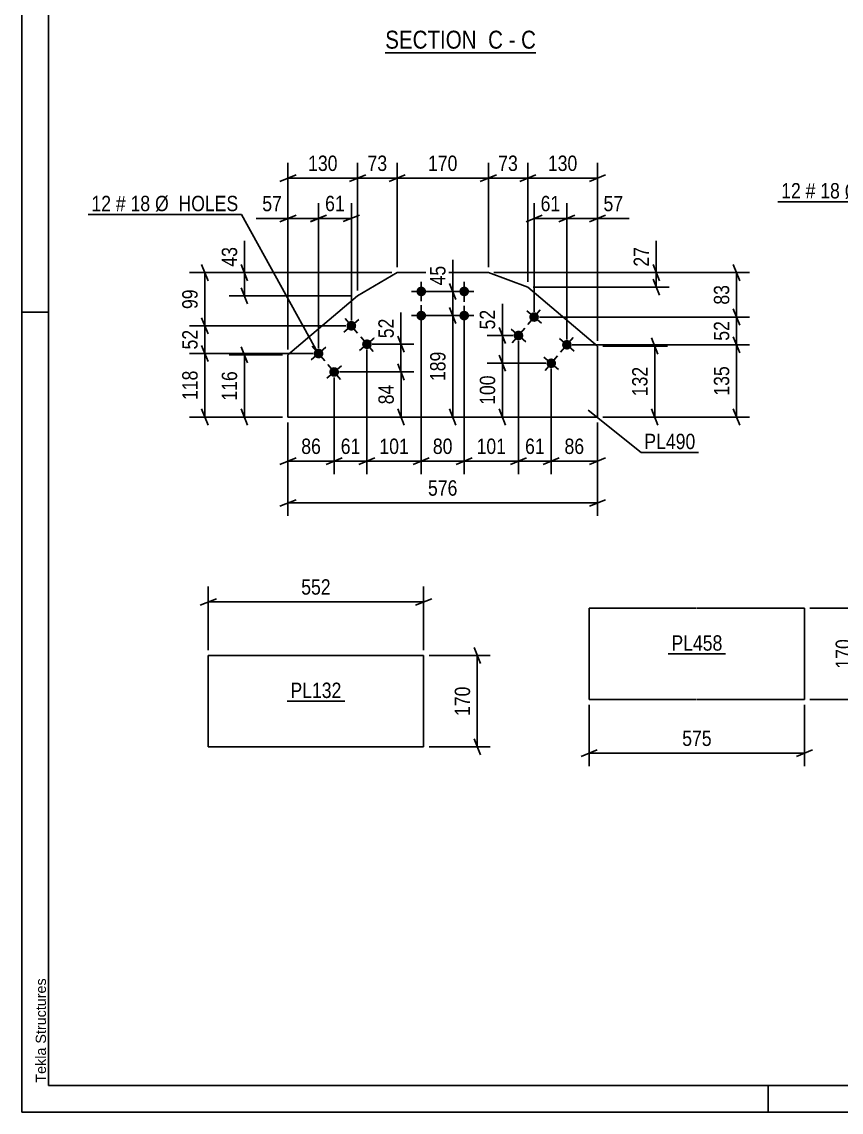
# Model space of a CAD drawing. Header units: millimetres. Extents: x 0 to 1189, y 0 to 841.
# Drawn here: x 0 to 152.6, y 0 to 203.1 of the extents above; entities that cross this region are included whole.
import ezdxf

# ---------------------------------------------------------------- set-up
doc = ezdxf.new("R2010")
doc.units = ezdxf.units.MM
doc.linetypes.add('DXK_LINE_DOT2', pattern=[3.9198, 1.9599, -1.9599])
doc.styles.add('Arial', font='ARIAL.TTF', dxfattribs={"height": 0.2})
doc.styles.add('Arial Narrow', font='ARIALN.TTF', dxfattribs={"height": 0.2})

# ---------------------------------------------------------------- blocks, each defined once
blk = doc.blocks.new('Unknown-570348649-1114 - 55360')
at = {"color": 5, "linetype": 'Continuous'}
for p, q in [((0, 841), (0, 0)), ((5, 836), (5, 5)), ((5, 149), (0, 149)), ((5, 5), (1184, 5)), ((139, 0), (139, 5)), ((0, 0), (1189, 0))]:
    blk.add_line(p, q, dxfattribs=at)
at = {"color": 174, "linetype": 'Continuous', "style": 'Arial'}
blk.add_text('Tekla Structures', height=1.9102, rotation=90, dxfattribs=at).set_placement((4.5, 5.5))
blk = doc.blocks.new('Unknown-570348649-14 - 54274')
at = {"color": 6, "linetype": 'Continuous'}
blk.add_line((67.69, 197.33), (95.76, 197.33), dxfattribs=at)
at = {"color": 0, "linetype": 'Continuous'}
for points in [[(85.8, 198.08), (85.8, 201.58), (67.69, 201.58), (67.69, 198.08)], [(89.62, 198.08), (89.62, 201.58), (86.85, 201.58), (86.85, 198.08)], [(91.94, 198.08), (91.94, 201.58), (90.67, 201.58), (90.67, 198.08)], [(95.76, 198.08), (95.76, 201.58), (92.99, 201.58), (92.99, 198.08)]]:
    blk.add_wipeout(points, dxfattribs=at)
at = {"color": 7, "linetype": 'Continuous', "style": 'Arial Narrow'}
for s, p in [('SECTION ', (67.69, 198.08)), ('C', (86.85, 198.08)), ('C', (92.99, 198.08)), ('-', (90.67, 198.08))]:
    blk.add_text(s, height=3.34, dxfattribs=at).set_placement(p)
blk = doc.blocks.new('Part-570348649-55083 - 55082')
at = {"color": 2, "linetype": 'Continuous'}
for p, q in [((105.69, 76.86), (105.69, 93.86)), ((105.69, 93.86), (125.69, 93.86)), ((125.79, 93.86), (145.79, 93.86)), ((145.79, 93.86), (145.79, 76.86)), ((125.69, 76.86), (105.69, 76.86)), ((145.79, 76.86), (125.79, 76.86))]:
    blk.add_line(p, q, dxfattribs=at)
blk = doc.blocks.new('Part-570348649-55123 - 55122')
at = {"color": 2, "linetype": 'Continuous'}
for p, q in [((34.74, 68.04), (34.74, 85.04)), ((34.74, 85.04), (54.74, 85.04)), ((54.84, 85.04), (74.84, 85.04)), ((74.84, 85.04), (74.84, 68.04)), ((54.74, 68.04), (34.74, 68.04)), ((74.84, 68.04), (54.84, 68.04))]:
    blk.add_line(p, q, dxfattribs=at)
blk = doc.blocks.new('Part-570348649-55393 - 55392')
at = {"color": 2, "linetype": 'Continuous'}
for p, q in [((69.89, 156.36), (62.55, 152.04)), ((86.89, 156.36), (69.89, 156.36)), ((94.23, 153.67), (86.89, 156.36)), ((107.21, 142.69), (94.23, 153.67)), ((62.55, 152.04), (49.57, 141.06)), ((107.21, 129.47), (107.21, 142.69)), ((49.57, 141.06), (49.57, 129.47)), ((107.21, 129.47), (49.57, 129.47))]:
    blk.add_line(p, q, dxfattribs=at)
blk = doc.blocks.new('Bolt-570348649-55394 - 55392')
at = {"linetype": 'Continuous'}
for points in [[(96.1, 147.51, -1), (94.72, 148.67, -1)], [(93.19, 144.07, -1), (91.81, 145.24, -1)], [(102.2, 142.34, -1), (100.83, 143.5, -1)], [(99.3, 138.91, -1), (97.92, 140.07, -1)]]:
    blk.add_hatch(color=1, dxfattribs=at).paths.add_polyline_path(points)
at = {"color": 1, "linetype": 'Continuous'}
for p, q in [((94.03, 149.25), (96.78, 146.93)), ((96.57, 149.46), (94.25, 146.72)), ((91.13, 145.82), (93.88, 143.49)), ((93.66, 146.03), (91.34, 143.28)), ((102.68, 144.3), (100.35, 141.55)), ((100.14, 144.09), (102.89, 141.76)), ((97.24, 140.65), (99.98, 138.32)), ((99.77, 140.86), (97.45, 138.11))]:
    blk.add_line(p, q, dxfattribs=at)
blk = doc.blocks.new('Bolt-570348649-55395 - 55392')
at = {"linetype": 'Continuous'}
for points in [[(60.79, 147.15), (60.95, 147.26), (61.12, 147.33), (61.31, 147.36), (61.5, 147.35), (61.68, 147.31), (61.85, 147.23), (62, 147.11), (62.12, 146.97), (62.21, 146.8), (62.26, 146.62), (62.28, 146.43), (62.25, 146.25), (62.19, 146.07), (62.09, 145.91), (61.96, 145.78), (61.8, 145.67), (61.63, 145.6), (61.44, 145.56), (61.25, 145.57), (61.07, 145.62), (60.9, 145.7), (60.75, 145.81), (60.63, 145.96), (60.54, 146.12), (60.49, 146.3), (60.48, 146.49), (60.5, 146.68), (60.57, 146.85), (60.66, 147.01)], [(54.69, 141.98), (54.84, 142.09), (55.02, 142.16), (55.2, 142.19), (55.39, 142.19), (55.57, 142.14), (55.74, 142.06), (55.89, 141.94), (56.01, 141.8), (56.1, 141.64), (56.15, 141.45), (56.17, 141.27), (56.14, 141.08), (56.08, 140.9), (55.98, 140.74), (55.85, 140.61), (55.69, 140.5), (55.52, 140.43), (55.34, 140.4), (55.15, 140.4), (54.96, 140.45), (54.79, 140.53), (54.65, 140.64), (54.52, 140.79), (54.44, 140.95), (54.38, 141.13), (54.37, 141.32), (54.39, 141.51), (54.46, 141.69), (54.56, 141.85)], [(63.7, 143.71), (63.86, 143.82), (64.03, 143.89), (64.22, 143.92), (64.4, 143.92), (64.59, 143.87), (64.76, 143.79), (64.91, 143.68), (65.03, 143.53), (65.12, 143.37), (65.17, 143.19), (65.18, 143), (65.16, 142.81), (65.09, 142.64), (64.99, 142.48), (64.86, 142.34), (64.71, 142.23), (64.53, 142.16), (64.35, 142.13), (64.16, 142.14), (63.98, 142.18), (63.81, 142.26), (63.66, 142.38), (63.54, 142.52), (63.45, 142.69), (63.4, 142.87), (63.38, 143.05), (63.41, 143.24), (63.47, 143.42), (63.57, 143.58)], [(57.59, 138.55), (57.75, 138.65), (57.92, 138.72), (58.11, 138.76), (58.3, 138.75), (58.48, 138.71), (58.65, 138.62), (58.8, 138.51), (58.92, 138.37), (59.01, 138.2), (59.06, 138.02), (59.07, 137.83), (59.05, 137.65), (58.99, 137.47), (58.89, 137.31), (58.76, 137.17), (58.6, 137.07), (58.43, 137), (58.24, 136.96), (58.05, 136.97), (57.87, 137.01), (57.7, 137.09), (57.55, 137.21), (57.43, 137.35), (57.34, 137.52), (57.29, 137.7), (57.28, 137.89), (57.3, 138.07), (57.36, 138.25), (57.46, 138.41)]]:
    blk.add_hatch(color=1, dxfattribs=at).paths.add_polyline_path(points)
at = {"color": 1, "linetype": 'Continuous'}
for p, q in [((60, 145.3), (62.75, 147.62)), ((60.21, 147.84), (62.54, 145.09)), ((62.91, 141.86), (65.66, 144.19)), ((63.12, 144.4), (65.45, 141.65)), ((53.89, 140.13), (56.64, 142.46)), ((54.11, 142.67), (56.43, 139.92)), ((56.8, 136.7), (59.55, 139.02)), ((57.01, 139.23), (59.34, 136.49))]:
    blk.add_line(p, q, dxfattribs=at)
blk = doc.blocks.new('Bolt-570348649-55396 - 55392')
at = {"linetype": 'Continuous'}
for points in [[(74.39, 153.76), (74.58, 153.74), (74.76, 153.68), (74.92, 153.59), (75.06, 153.46), (75.17, 153.31), (75.25, 153.14), (75.29, 152.95), (75.29, 152.76), (75.25, 152.58), (75.17, 152.41), (75.06, 152.26), (74.92, 152.13), (74.76, 152.04), (74.58, 151.98), (74.39, 151.96), (74.21, 151.98), (74.03, 152.04), (73.86, 152.13), (73.72, 152.26), (73.61, 152.41), (73.54, 152.58), (73.5, 152.76), (73.5, 152.95), (73.54, 153.14), (73.61, 153.31), (73.72, 153.46), (73.86, 153.59), (74.03, 153.68), (74.21, 153.74)], [(82.39, 153.76), (82.58, 153.74), (82.76, 153.68), (82.92, 153.59), (83.06, 153.46), (83.17, 153.31), (83.25, 153.14), (83.29, 152.95), (83.29, 152.76), (83.25, 152.58), (83.17, 152.41), (83.06, 152.26), (82.92, 152.13), (82.76, 152.04), (82.58, 151.98), (82.39, 151.96), (82.21, 151.98), (82.03, 152.04), (81.86, 152.13), (81.72, 152.26), (81.61, 152.41), (81.54, 152.58), (81.5, 152.76), (81.5, 152.95), (81.54, 153.14), (81.61, 153.31), (81.72, 153.46), (81.86, 153.59), (82.03, 153.68), (82.21, 153.74)], [(74.39, 149.26), (74.58, 149.24), (74.76, 149.18), (74.92, 149.09), (75.06, 148.96), (75.17, 148.81), (75.25, 148.64), (75.29, 148.45), (75.29, 148.26), (75.25, 148.08), (75.17, 147.91), (75.06, 147.76), (74.92, 147.63), (74.76, 147.54), (74.58, 147.48), (74.39, 147.46), (74.21, 147.48), (74.03, 147.54), (73.86, 147.63), (73.72, 147.76), (73.61, 147.91), (73.54, 148.08), (73.5, 148.26), (73.5, 148.45), (73.54, 148.64), (73.61, 148.81), (73.72, 148.96), (73.86, 149.09), (74.03, 149.18), (74.21, 149.24)], [(82.39, 149.26), (82.58, 149.24), (82.76, 149.18), (82.92, 149.09), (83.06, 148.96), (83.17, 148.81), (83.25, 148.64), (83.29, 148.45), (83.29, 148.26), (83.25, 148.08), (83.17, 147.91), (83.06, 147.76), (82.92, 147.63), (82.76, 147.54), (82.58, 147.48), (82.39, 147.46), (82.21, 147.48), (82.03, 147.54), (81.86, 147.63), (81.72, 147.76), (81.61, 147.91), (81.54, 148.08), (81.5, 148.26), (81.5, 148.45), (81.54, 148.64), (81.61, 148.81), (81.72, 148.96), (81.86, 149.09), (82.03, 149.18), (82.21, 149.24)]]:
    blk.add_hatch(color=1, dxfattribs=at).paths.add_polyline_path(points)
at = {"color": 1, "linetype": 'Continuous'}
for p, q in [((74.39, 154.66), (74.39, 151.06)), ((82.39, 154.66), (82.39, 151.06)), ((72.59, 152.86), (76.19, 152.86)), ((80.59, 152.86), (84.19, 152.86)), ((72.59, 148.36), (76.19, 148.36)), ((74.39, 150.16), (74.39, 146.56)), ((80.59, 148.36), (84.19, 148.36)), ((82.39, 150.16), (82.39, 146.56))]:
    blk.add_line(p, q, dxfattribs=at)
blk = doc.blocks.new('Rectangle-570348649-59077 - 55392')
at = {"color": 1, "linetype": 'DXK_LINE_DOT2'}
blk.add_lwpolyline([(74.39, 152.86), (82.39, 152.86), (82.39, 148.36), (74.39, 148.36), (74.39, 152.86)], close=True, dxfattribs=at)
blk = doc.blocks.new('StraightDimension-570348649-55600 - 55082')
at = {"color": 7, "linetype": 'Continuous'}
for p, q in [((105.69, 75.86), (105.69, 64.46)), ((145.79, 75.86), (145.79, 64.46)), ((107.19, 67.46), (104.19, 66.26)), ((144.29, 66.26), (147.29, 67.46)), ((105.69, 66.86), (145.79, 66.86))]:
    blk.add_line(p, q, dxfattribs=at)
at = {"color": 0}
blk.add_wipeout([(129.08, 67.61), (129.08, 71.81), (122.4, 71.81), (122.4, 67.61)], dxfattribs=at)
at = {"color": 3, "style": 'Arial Narrow'}
blk.add_text('575', height=2.863, dxfattribs=at).set_placement((123, 68.21))
blk = doc.blocks.new('StraightDimension-570348649-55596 - 55082')
at = {"color": 7, "linetype": 'Continuous'}
for p, q in [((146.79, 93.86), (158.19, 93.86)), ((156.39, 92.36), (155.19, 95.36)), ((155.79, 76.86), (155.79, 93.86)), ((155.19, 78.36), (156.39, 75.36)), ((146.79, 76.86), (158.19, 76.86))]:
    blk.add_line(p, q, dxfattribs=at)
at = {"color": 0}
blk.add_wipeout([(155.04, 88.71), (150.84, 88.71), (150.84, 82.02), (155.04, 82.02)], dxfattribs=at)
at = {"color": 3, "style": 'Arial Narrow'}
blk.add_text('170', height=2.863, rotation=90.0002, dxfattribs=at).set_placement((154.44, 82.62))
blk = doc.blocks.new('StraightDimension-570348649-55612 - 55122')
at = {"color": 7, "linetype": 'Continuous'}
for p, q in [((85.44, 83.54), (84.24, 86.54)), ((75.84, 85.04), (87.24, 85.04)), ((84.84, 68.04), (84.84, 85.04)), ((84.24, 69.54), (85.44, 66.54)), ((75.84, 68.04), (87.24, 68.04))]:
    blk.add_line(p, q, dxfattribs=at)
at = {"color": 0}
blk.add_wipeout([(84.09, 79.88), (79.89, 79.88), (79.89, 73.19), (84.09, 73.19)], dxfattribs=at)
at = {"color": 3, "style": 'Arial Narrow'}
blk.add_text('170', height=2.863, rotation=90.0002, dxfattribs=at).set_placement((83.49, 73.79))
blk = doc.blocks.new('StraightDimension-570348649-55616 - 55122')
at = {"color": 7, "linetype": 'Continuous'}
for p, q in [((34.74, 86.04), (34.74, 97.89)), ((74.84, 86.04), (74.84, 97.89)), ((36.24, 95.64), (33.24, 94.44)), ((73.34, 94.44), (76.34, 95.64)), ((34.74, 95.04), (74.84, 95.04))]:
    blk.add_line(p, q, dxfattribs=at)
at = {"color": 0}
blk.add_wipeout([(58.13, 95.79), (58.13, 99.99), (51.44, 99.99), (51.44, 95.79)], dxfattribs=at)
at = {"color": 3, "style": 'Arial Narrow'}
blk.add_text('552', height=2.863, dxfattribs=at).set_placement((52.04, 96.39))
blk = doc.blocks.new('StraightDimension-570348649-58861 - 55392')
at = {"color": 7, "linetype": 'Continuous'}
for p, q in [((95.41, 149.09), (95.41, 169.3)), ((101.52, 143.92), (101.52, 169.3)), ((93.91, 165.85), (96.91, 167.05)), ((103.02, 167.05), (100.02, 165.85)), ((95.41, 166.45), (101.52, 166.45))]:
    blk.add_line(p, q, dxfattribs=at)
at = {"color": 0}
blk.add_wipeout([(100.89, 167.2), (100.89, 171.4), (96.03, 171.4), (96.03, 167.2)], dxfattribs=at)
at = {"color": 3, "style": 'Arial Narrow'}
blk.add_text('61', height=2.863, dxfattribs=at).set_placement((96.63, 167.8))
blk = doc.blocks.new('StraightDimension-570348649-58768 - 55392')
at = {"color": 7, "linetype": 'Continuous'}
for p, q in [((49.57, 142.06), (49.57, 176.8)), ((62.55, 153.04), (62.55, 176.8)), ((51.07, 174.55), (48.07, 173.35)), ((49.57, 173.95), (62.55, 173.95)), ((61.05, 173.35), (64.05, 174.55))]:
    blk.add_line(p, q, dxfattribs=at)
at = {"color": 0}
blk.add_wipeout([(59.4, 174.7), (59.4, 178.9), (52.72, 178.9), (52.72, 174.7)], dxfattribs=at)
at = {"color": 3, "style": 'Arial Narrow'}
blk.add_text('130', height=2.863, dxfattribs=at).set_placement((53.32, 175.3))
blk = doc.blocks.new('StraightDimension-570348649-58764 - 55392')
at = {"color": 7, "linetype": 'Continuous'}
for p, q in [((94.23, 154.67), (94.23, 176.8)), ((107.21, 143.69), (107.21, 176.8)), ((95.73, 174.55), (92.73, 173.35)), ((94.23, 173.95), (107.21, 173.95)), ((105.71, 173.35), (108.71, 174.55))]:
    blk.add_line(p, q, dxfattribs=at)
at = {"color": 0}
blk.add_wipeout([(104.07, 174.7), (104.07, 178.9), (97.38, 178.9), (97.38, 174.7)], dxfattribs=at)
at = {"color": 3, "style": 'Arial Narrow'}
blk.add_text('130', height=2.863, dxfattribs=at).set_placement((97.98, 175.3))
blk = doc.blocks.new('StraightDimension-570348649-59068 - 55392')
at = {"color": 7, "linetype": 'Continuous'}
for p, q in [((49.57, 128.47), (49.57, 111.07)), ((107.21, 128.47), (107.21, 111.07)), ((51.07, 114.07), (48.07, 112.87)), ((105.71, 112.87), (108.71, 114.07)), ((49.57, 113.47), (107.21, 113.47))]:
    blk.add_line(p, q, dxfattribs=at)
at = {"color": 0}
blk.add_wipeout([(81.73, 114.22), (81.73, 118.42), (75.05, 118.42), (75.05, 114.22)], dxfattribs=at)
at = {"color": 3, "style": 'Arial Narrow'}
blk.add_text('576', height=2.863, dxfattribs=at).set_placement((75.65, 114.82))
blk = doc.blocks.new('StraightDimension-570348649-58765 - 55392')
at = {"color": 7, "linetype": 'Continuous'}
for p, q in [((86.89, 157.36), (86.89, 176.8)), ((94.23, 154.67), (94.23, 176.8)), ((85.39, 173.35), (88.39, 174.55)), ((86.89, 173.95), (94.23, 173.95)), ((95.73, 174.55), (92.73, 173.35))]:
    blk.add_line(p, q, dxfattribs=at)
at = {"color": 0}
blk.add_wipeout([(92.99, 174.7), (92.99, 178.9), (88.13, 178.9), (88.13, 174.7)], dxfattribs=at)
at = {"color": 3, "style": 'Arial Narrow'}
blk.add_text('73', height=2.863, dxfattribs=at).set_placement((88.73, 175.3))
blk = doc.blocks.new('StraightDimension-570348649-58766 - 55392')
at = {"color": 7, "linetype": 'Continuous'}
for p, q in [((69.89, 157.36), (69.89, 176.8)), ((86.89, 157.36), (86.89, 176.8)), ((71.39, 174.55), (68.39, 173.35)), ((69.89, 173.95), (86.89, 173.95)), ((85.39, 173.35), (88.39, 174.55))]:
    blk.add_line(p, q, dxfattribs=at)
at = {"color": 0}
blk.add_wipeout([(81.73, 174.7), (81.73, 178.9), (75.05, 178.9), (75.05, 174.7)], dxfattribs=at)
at = {"color": 3, "style": 'Arial Narrow'}
blk.add_text('170', height=2.863, dxfattribs=at).set_placement((75.65, 175.3))
blk = doc.blocks.new('StraightDimension-570348649-59018 - 55392')
at = {"color": 7, "linetype": 'Continuous'}
for p, q in [((74.39, 147.36), (74.39, 118.84)), ((82.39, 147.36), (82.39, 118.84)), ((72.89, 120.64), (75.89, 121.84)), ((74.39, 121.24), (82.39, 121.24)), ((83.89, 121.84), (80.89, 120.64))]:
    blk.add_line(p, q, dxfattribs=at)
at = {"color": 0}
blk.add_wipeout([(80.82, 121.99), (80.82, 126.19), (75.96, 126.19), (75.96, 121.99)], dxfattribs=at)
at = {"color": 3, "style": 'Arial Narrow'}
blk.add_text('80', height=2.863, dxfattribs=at).set_placement((76.56, 122.59))
blk = doc.blocks.new('StraightDimension-570348649-58767 - 55392')
at = {"color": 7, "linetype": 'Continuous'}
for p, q in [((62.55, 153.04), (62.55, 176.8)), ((69.89, 157.36), (69.89, 176.8)), ((61.05, 173.35), (64.05, 174.55)), ((62.55, 173.95), (69.89, 173.95)), ((71.39, 174.55), (68.39, 173.35))]:
    blk.add_line(p, q, dxfattribs=at)
at = {"color": 0}
blk.add_wipeout([(68.65, 174.7), (68.65, 178.9), (63.79, 178.9), (63.79, 174.7)], dxfattribs=at)
at = {"color": 3, "style": 'Arial Narrow'}
blk.add_text('73', height=2.863, dxfattribs=at).set_placement((64.39, 175.3))
blk = doc.blocks.new('StraightDimension-570348649-58860 - 55392')
at = {"color": 7, "linetype": 'Continuous'}
for p, q in [((101.52, 143.92), (101.52, 169.3)), ((107.21, 143.69), (107.21, 169.3)), ((100.02, 165.85), (103.02, 167.05)), ((108.71, 167.05), (105.71, 165.85)), ((101.52, 166.45), (107.21, 166.45))]:
    blk.add_line(p, q, dxfattribs=at)
at = {"color": 0}
blk.add_wipeout([(112.59, 167.2), (112.59, 171.4), (107.74, 171.4), (107.74, 167.2)], dxfattribs=at)
at = {"color": 7, "linetype": 'Continuous'}
blk.add_line((107.21, 166.45), (113.12, 166.45), dxfattribs=at)
blk.add_line((107.21, 166.45), (113.12, 166.45), dxfattribs=at)
at = {"color": 3, "style": 'Arial Narrow'}
blk.add_text('57', height=2.863, dxfattribs=at).set_placement((108.34, 167.8))
blk = doc.blocks.new('StraightDimension-570348649-58863 - 55392')
at = {"color": 7, "linetype": 'Continuous'}
for p, q in [((55.27, 142.29), (55.27, 169.31)), ((61.38, 147.46), (61.38, 169.31)), ((53.77, 165.86), (56.77, 167.06)), ((62.88, 167.06), (59.88, 165.86)), ((55.27, 166.46), (61.38, 166.46))]:
    blk.add_line(p, q, dxfattribs=at)
at = {"color": 0}
blk.add_wipeout([(60.75, 167.21), (60.75, 171.41), (55.89, 171.41), (55.89, 167.21)], dxfattribs=at)
at = {"color": 3, "style": 'Arial Narrow'}
blk.add_text('61', height=2.863, dxfattribs=at).set_placement((56.49, 167.81))
blk = doc.blocks.new('StraightDimension-570348649-58864 - 55392')
at = {"color": 7, "linetype": 'Continuous'}
for p, q in [((49.57, 142.06), (49.57, 169.3)), ((55.27, 142.29), (55.27, 169.3)), ((48.07, 165.85), (51.07, 167.05)), ((56.77, 167.05), (53.77, 165.85)), ((49.57, 166.45), (55.27, 166.45))]:
    blk.add_line(p, q, dxfattribs=at)
at = {"color": 0}
blk.add_wipeout([(49.05, 167.2), (49.05, 171.4), (44.19, 171.4), (44.19, 167.2)], dxfattribs=at)
at = {"color": 7, "linetype": 'Continuous'}
blk.add_line((49.57, 166.45), (43.67, 166.45), dxfattribs=at)
blk.add_line((49.57, 166.45), (43.67, 166.45), dxfattribs=at)
at = {"color": 3, "style": 'Arial Narrow'}
blk.add_text('57', height=2.863, dxfattribs=at).set_placement((44.79, 167.8))
blk = doc.blocks.new('StraightDimension-570348649-58994 - 55392')
at = {"color": 7, "linetype": 'Continuous'}
for p, q in [((133.71, 141.42), (132.51, 144.42)), ((102.52, 142.92), (135.51, 142.92)), ((133.11, 129.47), (133.11, 142.92)), ((132.51, 130.97), (133.71, 127.97)), ((108.21, 129.47), (135.51, 129.47))]:
    blk.add_line(p, q, dxfattribs=at)
at = {"color": 0}
blk.add_wipeout([(132.36, 139.54), (128.16, 139.54), (128.16, 132.85), (132.36, 132.85)], dxfattribs=at)
at = {"color": 3, "style": 'Arial Narrow'}
blk.add_text('135', height=2.863, rotation=90.0002, dxfattribs=at).set_placement((131.76, 133.45))
blk = doc.blocks.new('StraightDimension-570348649-58930 - 55392')
at = {"color": 7, "linetype": 'Continuous'}
for p, q in [((33.49, 157.86), (34.69, 154.86)), ((68.89, 156.36), (31.24, 156.36)), ((34.09, 146.46), (34.09, 156.36)), ((60.38, 146.46), (31.24, 146.46)), ((34.69, 144.96), (33.49, 147.96))]:
    blk.add_line(p, q, dxfattribs=at)
at = {"color": 0}
blk.add_wipeout([(33.34, 153.84), (29.14, 153.84), (29.14, 148.98), (33.34, 148.98)], dxfattribs=at)
at = {"color": 3, "style": 'Arial Narrow'}
blk.add_text('99', height=2.863, rotation=90.0002, dxfattribs=at).set_placement((32.74, 149.58))
blk = doc.blocks.new('StraightDimension-570348649-58931 - 55392')
at = {"color": 7, "linetype": 'Continuous'}
for p, q in [((60.38, 146.46), (31.24, 146.46)), ((33.49, 147.96), (34.69, 144.96)), ((34.09, 141.29), (34.09, 146.46)), ((34.69, 139.79), (33.49, 142.79)), ((54.27, 141.29), (31.24, 141.29))]:
    blk.add_line(p, q, dxfattribs=at)
at = {"color": 0}
blk.add_wipeout([(33.34, 146.31), (29.14, 146.31), (29.14, 141.45), (33.34, 141.45)], dxfattribs=at)
at = {"color": 3, "style": 'Arial Narrow'}
blk.add_text('52', height=2.863, rotation=90.0002, dxfattribs=at).set_placement((32.74, 142.05))
blk = doc.blocks.new('StraightDimension-570348649-58932 - 55392')
at = {"color": 7, "linetype": 'Continuous'}
for p, q in [((33.49, 142.79), (34.69, 139.79)), ((54.27, 141.29), (31.24, 141.29)), ((34.09, 129.47), (34.09, 141.29)), ((34.69, 127.97), (33.49, 130.97)), ((48.57, 129.47), (31.24, 129.47))]:
    blk.add_line(p, q, dxfattribs=at)
at = {"color": 0}
blk.add_wipeout([(33.34, 138.73), (29.14, 138.73), (29.14, 132.04), (33.34, 132.04)], dxfattribs=at)
at = {"color": 3, "style": 'Arial Narrow'}
blk.add_text('118', height=2.863, rotation=90.0002, dxfattribs=at).set_placement((32.74, 132.64))
blk = doc.blocks.new('StraightDimension-570348649-59017 - 55392')
at = {"color": 7, "linetype": 'Continuous'}
for p, q in [((82.39, 147.36), (82.39, 118.84)), ((92.5, 143.65), (92.5, 118.84)), ((80.89, 120.64), (83.89, 121.84)), ((82.39, 121.24), (92.5, 121.24)), ((94, 121.84), (91, 120.64))]:
    blk.add_line(p, q, dxfattribs=at)
at = {"color": 0}
blk.add_wipeout([(90.79, 121.99), (90.79, 126.19), (84.1, 126.19), (84.1, 121.99)], dxfattribs=at)
at = {"color": 3, "style": 'Arial Narrow'}
blk.add_text('101', height=2.863, dxfattribs=at).set_placement((84.7, 122.59))
blk = doc.blocks.new('StraightDimension-570348649-58953 - 55392')
at = {"color": 7, "linetype": 'Continuous'}
for p, q in [((40.85, 157.86), (42.05, 154.86)), ((68.89, 156.36), (38.6, 156.36)), ((41.45, 152.04), (41.45, 156.36)), ((42.05, 150.54), (40.85, 153.54)), ((61.55, 152.04), (38.6, 152.04))]:
    blk.add_line(p, q, dxfattribs=at)
at = {"color": 0}
blk.add_wipeout([(40.7, 161.74), (36.5, 161.74), (36.5, 156.88), (40.7, 156.88)], dxfattribs=at)
at = {"color": 7, "linetype": 'Continuous'}
blk.add_line((41.45, 156.36), (41.45, 162.26), dxfattribs=at)
blk.add_line((41.45, 156.36), (41.45, 162.26), dxfattribs=at)
at = {"color": 3, "style": 'Arial Narrow'}
blk.add_text('43', height=2.863, rotation=90.0002, dxfattribs=at).set_placement((40.1, 157.48))
blk = doc.blocks.new('StraightDimension-570348649-58964 - 55392')
at = {"color": 7, "linetype": 'Continuous'}
for p, q in [((40.85, 142.56), (42.05, 139.56)), ((48.57, 141.06), (38.6, 141.06)), ((41.45, 129.47), (41.45, 141.06)), ((42.05, 127.97), (40.85, 130.97)), ((48.57, 129.47), (38.6, 129.47))]:
    blk.add_line(p, q, dxfattribs=at)
at = {"color": 0}
blk.add_wipeout([(40.7, 138.61), (36.5, 138.61), (36.5, 131.92), (40.7, 131.92)], dxfattribs=at)
at = {"color": 3, "style": 'Arial Narrow'}
blk.add_text('116', height=2.863, rotation=90.0002, dxfattribs=at).set_placement((40.1, 132.52))
blk = doc.blocks.new('StraightDimension-570348649-58971 - 55392')
at = {"color": 7, "linetype": 'Continuous'}
for p, q in [((118.49, 141.19), (117.29, 144.19)), ((108.21, 142.69), (120.29, 142.69)), ((117.89, 129.47), (117.89, 142.69)), ((117.29, 130.97), (118.49, 127.97)), ((108.21, 129.47), (120.29, 129.47))]:
    blk.add_line(p, q, dxfattribs=at)
at = {"color": 0}
blk.add_wipeout([(117.14, 139.42), (112.94, 139.42), (112.94, 132.74), (117.14, 132.74)], dxfattribs=at)
at = {"color": 3, "style": 'Arial Narrow'}
blk.add_text('132', height=2.863, rotation=90.0002, dxfattribs=at).set_placement((116.54, 133.34))
blk = doc.blocks.new('StraightDimension-570348649-58978 - 55392')
at = {"color": 7, "linetype": 'Continuous'}
for p, q in [((117.57, 157.86), (118.77, 154.86)), ((87.89, 156.36), (120.57, 156.36)), ((118.77, 152.17), (117.57, 155.17)), ((118.17, 153.67), (118.17, 156.36)), ((95.23, 153.67), (120.57, 153.67))]:
    blk.add_line(p, q, dxfattribs=at)
at = {"color": 0}
blk.add_wipeout([(117.42, 161.74), (113.22, 161.74), (113.22, 156.88), (117.42, 156.88)], dxfattribs=at)
at = {"color": 7, "linetype": 'Continuous'}
blk.add_line((118.17, 156.36), (118.17, 162.26), dxfattribs=at)
blk.add_line((118.17, 156.36), (118.17, 162.26), dxfattribs=at)
at = {"color": 3, "style": 'Arial Narrow'}
blk.add_text('27', height=2.863, rotation=90.0002, dxfattribs=at).set_placement((116.82, 157.48))
blk = doc.blocks.new('StraightDimension-570348649-58992 - 55392')
at = {"color": 7, "linetype": 'Continuous'}
for p, q in [((132.51, 157.86), (133.71, 154.86)), ((87.89, 156.36), (135.51, 156.36)), ((133.11, 148.09), (133.11, 156.36)), ((133.71, 146.59), (132.51, 149.59)), ((96.41, 148.09), (135.51, 148.09))]:
    blk.add_line(p, q, dxfattribs=at)
at = {"color": 0}
blk.add_wipeout([(132.36, 154.65), (128.16, 154.65), (128.16, 149.8), (132.36, 149.8)], dxfattribs=at)
at = {"color": 3, "style": 'Arial Narrow'}
blk.add_text('83', height=2.863, rotation=90.0002, dxfattribs=at).set_placement((131.76, 150.4))
blk = doc.blocks.new('StraightDimension-570348649-58993 - 55392')
at = {"color": 7, "linetype": 'Continuous'}
for p, q in [((132.51, 149.59), (133.71, 146.59)), ((96.41, 148.09), (135.51, 148.09)), ((133.11, 142.92), (133.11, 148.09)), ((133.71, 141.42), (132.51, 144.42)), ((102.52, 142.92), (135.51, 142.92))]:
    blk.add_line(p, q, dxfattribs=at)
at = {"color": 0}
blk.add_wipeout([(132.36, 147.93), (128.16, 147.93), (128.16, 143.08), (132.36, 143.08)], dxfattribs=at)
at = {"color": 3, "style": 'Arial Narrow'}
blk.add_text('52', height=2.863, rotation=90.0002, dxfattribs=at).set_placement((131.76, 143.68))
blk = doc.blocks.new('StraightDimension-570348649-59015 - 55392')
at = {"color": 7, "linetype": 'Continuous'}
for p, q in [((98.61, 138.49), (98.61, 118.84)), ((107.21, 128.47), (107.21, 118.84)), ((97.11, 120.64), (100.11, 121.84)), ((98.61, 121.24), (107.21, 121.24)), ((108.71, 121.84), (105.71, 120.64))]:
    blk.add_line(p, q, dxfattribs=at)
at = {"color": 0}
blk.add_wipeout([(105.34, 121.99), (105.34, 126.19), (100.48, 126.19), (100.48, 121.99)], dxfattribs=at)
at = {"color": 3, "style": 'Arial Narrow'}
blk.add_text('86', height=2.863, dxfattribs=at).set_placement((101.08, 122.59))
blk = doc.blocks.new('StraightDimension-570348649-59016 - 55392')
at = {"color": 7, "linetype": 'Continuous'}
for p, q in [((92.5, 143.65), (92.5, 118.84)), ((98.61, 138.49), (98.61, 118.84)), ((91, 120.64), (94, 121.84)), ((92.5, 121.24), (98.61, 121.24)), ((100.11, 121.84), (97.11, 120.64))]:
    blk.add_line(p, q, dxfattribs=at)
at = {"color": 0}
blk.add_wipeout([(97.98, 121.99), (97.98, 126.19), (93.13, 126.19), (93.13, 121.99)], dxfattribs=at)
at = {"color": 3, "style": 'Arial Narrow'}
blk.add_text('61', height=2.863, dxfattribs=at).set_placement((93.73, 122.59))
blk = doc.blocks.new('StraightDimension-570348649-59019 - 55392')
at = {"color": 7, "linetype": 'Continuous'}
for p, q in [((74.39, 147.36), (74.39, 118.84)), ((64.28, 142.03), (64.28, 118.84)), ((62.78, 120.64), (65.78, 121.84)), ((64.28, 121.24), (74.39, 121.24)), ((75.89, 121.84), (72.89, 120.64))]:
    blk.add_line(p, q, dxfattribs=at)
at = {"color": 0}
blk.add_wipeout([(72.68, 121.99), (72.68, 126.19), (66, 126.19), (66, 121.99)], dxfattribs=at)
at = {"color": 3, "style": 'Arial Narrow'}
blk.add_text('101', height=2.863, dxfattribs=at).set_placement((66.6, 122.59))
blk = doc.blocks.new('StraightDimension-570348649-59020 - 55392')
at = {"color": 7, "linetype": 'Continuous'}
for p, q in [((64.28, 142.03), (64.28, 118.84)), ((58.18, 136.86), (58.18, 118.84)), ((56.68, 120.64), (59.68, 121.84)), ((58.18, 121.24), (64.28, 121.24)), ((65.78, 121.84), (62.78, 120.64))]:
    blk.add_line(p, q, dxfattribs=at)
at = {"color": 0}
blk.add_wipeout([(63.66, 121.99), (63.66, 126.19), (58.8, 126.19), (58.8, 121.99)], dxfattribs=at)
at = {"color": 3, "style": 'Arial Narrow'}
blk.add_text('61', height=2.863, dxfattribs=at).set_placement((59.4, 122.59))
blk = doc.blocks.new('StraightDimension-570348649-59021 - 55392')
at = {"color": 7, "linetype": 'Continuous'}
for p, q in [((58.18, 136.86), (58.18, 118.84)), ((49.57, 128.47), (49.57, 118.84)), ((48.07, 120.64), (51.07, 121.84)), ((49.57, 121.24), (58.18, 121.24)), ((59.68, 121.84), (56.68, 120.64))]:
    blk.add_line(p, q, dxfattribs=at)
at = {"color": 0}
blk.add_wipeout([(56.3, 121.99), (56.3, 126.19), (51.45, 126.19), (51.45, 121.99)], dxfattribs=at)
at = {"color": 3, "style": 'Arial Narrow'}
blk.add_text('86', height=2.863, dxfattribs=at).set_placement((52.05, 122.59))
blk = doc.blocks.new('StraightDimension-570348649-59088 - 55392')
at = {"color": 7, "linetype": 'Continuous'}
for p, q in [((70.02, 144.53), (71.22, 141.53)), ((65.28, 143.03), (73.02, 143.03)), ((70.62, 137.86), (70.62, 143.03)), ((71.22, 136.36), (70.02, 139.36)), ((59.18, 137.86), (73.02, 137.86))]:
    blk.add_line(p, q, dxfattribs=at)
at = {"color": 0}
blk.add_wipeout([(69.87, 148.41), (65.67, 148.41), (65.67, 143.55), (69.87, 143.55)], dxfattribs=at)
at = {"color": 7, "linetype": 'Continuous'}
blk.add_line((70.62, 143.03), (70.62, 148.93), dxfattribs=at)
blk.add_line((70.62, 143.03), (70.62, 148.93), dxfattribs=at)
at = {"color": 3, "style": 'Arial Narrow'}
blk.add_text('52', height=2.863, rotation=90.0002, dxfattribs=at).set_placement((69.27, 144.15))
blk = doc.blocks.new('StraightDimension-570348649-59089 - 55392')
at = {"color": 7, "linetype": 'Continuous'}
for p, q in [((70.03, 139.36), (71.23, 136.36)), ((59.18, 137.86), (73.03, 137.86)), ((70.63, 129.47), (70.63, 137.86)), ((71.23, 127.97), (70.03, 130.97)), ((65.28, 129.47), (73.03, 129.47))]:
    blk.add_line(p, q, dxfattribs=at)
at = {"color": 0}
blk.add_wipeout([(69.88, 136.09), (65.68, 136.09), (65.68, 131.24), (69.88, 131.24)], dxfattribs=at)
at = {"color": 3, "style": 'Arial Narrow'}
blk.add_text('84', height=2.863, rotation=90.0002, dxfattribs=at).set_placement((69.28, 131.84))
blk = doc.blocks.new('StraightDimension-570348649-59112 - 55392')
at = {"color": 7, "linetype": 'Continuous'}
for p, q in [((79.66, 154.36), (80.86, 151.36)), ((75.39, 152.86), (82.66, 152.86)), ((80.26, 148.36), (80.26, 152.86)), ((75.39, 148.36), (82.66, 148.36)), ((80.86, 146.86), (79.66, 149.86))]:
    blk.add_line(p, q, dxfattribs=at)
at = {"color": 0}
blk.add_wipeout([(79.51, 158.24), (75.31, 158.24), (75.31, 153.38), (79.51, 153.38)], dxfattribs=at)
at = {"color": 7, "linetype": 'Continuous'}
blk.add_line((80.26, 152.86), (80.26, 158.76), dxfattribs=at)
blk.add_line((80.26, 152.86), (80.26, 158.76), dxfattribs=at)
at = {"color": 3, "style": 'Arial Narrow'}
blk.add_text('45', height=2.863, rotation=90.0002, dxfattribs=at).set_placement((78.91, 153.98))
blk = doc.blocks.new('StraightDimension-570348649-59113 - 55392')
at = {"color": 7, "linetype": 'Continuous'}
for p, q in [((75.39, 148.36), (82.66, 148.36)), ((80.86, 146.86), (79.66, 149.86)), ((80.26, 129.47), (80.26, 148.36)), ((79.66, 130.97), (80.86, 127.97)), ((75.39, 129.47), (82.66, 129.47))]:
    blk.add_line(p, q, dxfattribs=at)
at = {"color": 0}
blk.add_wipeout([(79.51, 142.26), (75.31, 142.26), (75.31, 135.57), (79.51, 135.57)], dxfattribs=at)
at = {"color": 3, "style": 'Arial Narrow'}
blk.add_text('189', height=2.863, rotation=90.0002, dxfattribs=at).set_placement((78.91, 136.17))
blk = doc.blocks.new('StraightDimension-570348649-59136 - 55392')
at = {"color": 7, "linetype": 'Continuous'}
for p, q in [((91.5, 144.65), (86.66, 144.65)), ((88.91, 146.15), (90.11, 143.15)), ((89.51, 139.49), (89.51, 144.65)), ((90.11, 137.99), (88.91, 140.99)), ((97.61, 139.49), (86.66, 139.49))]:
    blk.add_line(p, q, dxfattribs=at)
at = {"color": 0}
blk.add_wipeout([(88.76, 150.04), (84.56, 150.04), (84.56, 145.18), (88.76, 145.18)], dxfattribs=at)
at = {"color": 7, "linetype": 'Continuous'}
blk.add_line((89.51, 144.65), (89.51, 150.56), dxfattribs=at)
blk.add_line((89.51, 144.65), (89.51, 150.56), dxfattribs=at)
at = {"color": 3, "style": 'Arial Narrow'}
blk.add_text('52', height=2.863, rotation=90.0002, dxfattribs=at).set_placement((88.16, 145.78))
blk = doc.blocks.new('StraightDimension-570348649-59137 - 55392')
at = {"color": 7, "linetype": 'Continuous'}
for p, q in [((88.91, 140.99), (90.11, 137.99)), ((97.61, 139.49), (86.66, 139.49)), ((89.51, 129.47), (89.51, 139.49)), ((90.11, 127.97), (88.91, 130.97)), ((97.71, 129.47), (86.66, 129.47))]:
    blk.add_line(p, q, dxfattribs=at)
at = {"color": 0}
blk.add_wipeout([(88.76, 137.82), (84.56, 137.82), (84.56, 131.14), (88.76, 131.14)], dxfattribs=at)
at = {"color": 3, "style": 'Arial Narrow'}
blk.add_text('100', height=2.863, rotation=90.0002, dxfattribs=at).set_placement((88.16, 131.74))
blk = doc.blocks.new('Mark-570348649-56363 - 55082')
at = {"color": 0}
blk.add_wipeout([(130.49, 85.96), (130.49, 88.96), (120.99, 88.96), (120.99, 85.96)], dxfattribs=at)
blk.add_wipeout([(130.49, 85.96), (130.49, 88.96), (120.99, 88.96), (120.99, 85.96)], dxfattribs=at)
at = {"color": 30, "linetype": 'Continuous'}
blk.add_line((120.39, 85.36), (131.09, 85.36), dxfattribs=at)
at = {"color": 3, "style": 'Arial Narrow'}
blk.add_text('PL458', height=2.863, dxfattribs=at).set_placement((120.99, 85.96))
blk = doc.blocks.new('Mark-570348649-56369 - 55122')
at = {"color": 0}
blk.add_wipeout([(59.54, 77.14), (59.54, 80.14), (50.03, 80.14), (50.03, 77.14)], dxfattribs=at)
blk.add_wipeout([(59.54, 77.14), (59.54, 80.14), (50.03, 80.14), (50.03, 77.14)], dxfattribs=at)
at = {"color": 30, "linetype": 'Continuous'}
blk.add_line((49.43, 76.54), (60.14, 76.54), dxfattribs=at)
at = {"color": 3, "style": 'Arial Narrow'}
blk.add_text('PL132', height=2.863, dxfattribs=at).set_placement((50.03, 77.14))
blk = doc.blocks.new('MarkSet-570348649-59160 - 55375')
at = {"color": 0}
blk.add_wipeout([(145.09, 170.18), (145.09, 173.18), (141.43, 173.18), (141.43, 170.18)], dxfattribs=at)
blk.add_wipeout([(145.09, 170.18), (145.09, 173.18), (141.43, 173.18), (141.43, 170.18)], dxfattribs=at)
at = {"color": 3, "style": 'Arial Narrow'}
blk.add_text('12', height=2.863, dxfattribs=at).set_placement((141.43, 170.18))
at = {"color": 0}
blk.add_wipeout([(147.81, 170.18), (147.81, 173.18), (145.99, 173.18), (145.99, 170.18)], dxfattribs=at)
blk.add_wipeout([(147.81, 170.18), (147.81, 173.18), (145.99, 173.18), (145.99, 170.18)], dxfattribs=at)
blk.add_wipeout([(152.37, 170.18), (152.37, 173.18), (148.71, 173.18), (148.71, 170.18)], dxfattribs=at)
blk.add_wipeout([(152.37, 170.18), (152.37, 173.18), (148.71, 173.18), (148.71, 170.18)], dxfattribs=at)
at = {"color": 3, "style": 'Arial Narrow'}
for s, height, p in [('#', 2.86, (145.99, 170.18)), ('18', 2.863, (148.71, 170.18))]:
    blk.add_text(s, height=height, dxfattribs=at).set_placement(p)
at = {"color": 0}
blk.add_wipeout([(168.8, 170.18), (168.8, 173.18), (153.27, 173.18), (153.27, 170.18)], dxfattribs=at)
blk.add_wipeout([(168.8, 170.18), (168.8, 173.18), (153.27, 173.18), (153.27, 170.18)], dxfattribs=at)
at = {"color": 7, "linetype": 'Continuous'}
for p in [(140.83, 169.58), (183.87, 144.88)]:
    blk.add_line(p, (169.4, 169.58), dxfattribs=at)
at = {"color": 3, "style": 'Arial Narrow'}
blk.add_text('Ø  HOLES', height=2.863, dxfattribs=at).set_placement((153.27, 170.18))
blk = doc.blocks.new('MarkSet-570348649-58711 - 55392')
at = {"color": 0}
blk.add_wipeout([(16.62, 167.81), (16.62, 170.81), (12.97, 170.81), (12.97, 167.81)], dxfattribs=at)
blk.add_wipeout([(16.62, 167.81), (16.62, 170.81), (12.97, 170.81), (12.97, 167.81)], dxfattribs=at)
at = {"color": 3, "style": 'Arial Narrow'}
blk.add_text('12', height=2.863, dxfattribs=at).set_placement((12.97, 167.81))
at = {"color": 0}
blk.add_wipeout([(19.35, 167.81), (19.35, 170.81), (17.52, 170.81), (17.52, 167.81)], dxfattribs=at)
blk.add_wipeout([(19.35, 167.81), (19.35, 170.81), (17.52, 170.81), (17.52, 167.81)], dxfattribs=at)
blk.add_wipeout([(23.91, 167.81), (23.91, 170.81), (20.25, 170.81), (20.25, 167.81)], dxfattribs=at)
blk.add_wipeout([(23.91, 167.81), (23.91, 170.81), (20.25, 170.81), (20.25, 167.81)], dxfattribs=at)
at = {"color": 3, "style": 'Arial Narrow'}
for s, height, p in [('#', 2.86, (17.52, 167.81)), ('18', 2.863, (20.25, 167.81))]:
    blk.add_text(s, height=height, dxfattribs=at).set_placement(p)
at = {"color": 0}
blk.add_wipeout([(40.33, 167.81), (40.33, 170.81), (24.81, 170.81), (24.81, 167.81)], dxfattribs=at)
blk.add_wipeout([(40.33, 167.81), (40.33, 170.81), (24.81, 170.81), (24.81, 167.81)], dxfattribs=at)
at = {"color": 7, "linetype": 'Continuous'}
for p in [(12.37, 167.21), (55.43, 140.89)]:
    blk.add_line(p, (40.93, 167.21), dxfattribs=at)
at = {"color": 3, "style": 'Arial Narrow'}
blk.add_text('Ø  HOLES', height=2.863, dxfattribs=at).set_placement((24.81, 167.81))
blk = doc.blocks.new('Mark-570348649-56435 - 55392')
at = {"color": 0}
blk.add_wipeout([(125.45, 123.49), (125.45, 126.49), (115.95, 126.49), (115.95, 123.49)], dxfattribs=at)
blk.add_wipeout([(125.45, 123.49), (125.45, 126.49), (115.95, 126.49), (115.95, 123.49)], dxfattribs=at)
at = {"color": 30, "linetype": 'Continuous'}
for p, q in [((105.49, 130.77), (115.35, 122.89)), ((115.35, 122.89), (126.05, 122.89))]:
    blk.add_line(p, q, dxfattribs=at)
at = {"color": 3, "style": 'Arial Narrow'}
blk.add_text('PL490', height=2.863, dxfattribs=at).set_placement((115.95, 123.49))

msp = doc.modelspace()

# ---------------------------------------------------------------- block references
for name in ['Unknown-570348649-1114 - 55360', 'Part-570348649-55393 - 55392', 'Bolt-570348649-55396 - 55392', 'Rectangle-570348649-59077 - 55392', 'Bolt-570348649-55394 - 55392', 'Bolt-570348649-55395 - 55392', 'Part-570348649-55083 - 55082', 'Part-570348649-55123 - 55122']:
    msp.add_blockref(name, (0, 0))

# ---------------------------------------------------------------- next in the draw order: block references
for name in ['Unknown-570348649-14 - 54274', 'StraightDimension-570348649-58768 - 55392', 'MarkSet-570348649-59160 - 55375', 'StraightDimension-570348649-58861 - 55392', 'StraightDimension-570348649-59068 - 55392', 'Mark-570348649-56363 - 55082', 'StraightDimension-570348649-55612 - 55122', 'Mark-570348649-56369 - 55122', 'StraightDimension-570348649-55600 - 55082']:
    msp.add_blockref(name, (0, 0))

# ---------------------------------------------------------------- next in the draw order: block references
for name in ['StraightDimension-570348649-58764 - 55392', 'StraightDimension-570348649-59018 - 55392', 'StraightDimension-570348649-55616 - 55122', 'StraightDimension-570348649-55596 - 55082']:
    msp.add_blockref(name, (0, 0))

# ---------------------------------------------------------------- next in the draw order: block references
for name in ['StraightDimension-570348649-58765 - 55392', 'StraightDimension-570348649-58860 - 55392', 'StraightDimension-570348649-59017 - 55392']:
    msp.add_blockref(name, (0, 0))

# ---------------------------------------------------------------- next in the draw order: block references
for name in ['StraightDimension-570348649-58766 - 55392', 'StraightDimension-570348649-58994 - 55392']:
    msp.add_blockref(name, (0, 0))

# ---------------------------------------------------------------- next in the draw order: block references
for name in ['StraightDimension-570348649-58767 - 55392', 'StraightDimension-570348649-58978 - 55392', 'StraightDimension-570348649-58971 - 55392']:
    msp.add_blockref(name, (0, 0))

# ---------------------------------------------------------------- next in the draw order: block references
for name in ['StraightDimension-570348649-58863 - 55392', 'StraightDimension-570348649-58992 - 55392', 'StraightDimension-570348649-59015 - 55392']:
    msp.add_blockref(name, (0, 0))

# ---------------------------------------------------------------- next in the draw order: block references
for name in ['StraightDimension-570348649-58864 - 55392', 'StraightDimension-570348649-58993 - 55392', 'Mark-570348649-56435 - 55392']:
    msp.add_blockref(name, (0, 0))

# ---------------------------------------------------------------- next in the draw order: block references
for name in ['StraightDimension-570348649-58930 - 55392', 'StraightDimension-570348649-59016 - 55392']:
    msp.add_blockref(name, (0, 0))

# ---------------------------------------------------------------- next in the draw order: block references
for name in ['StraightDimension-570348649-58953 - 55392', 'StraightDimension-570348649-59136 - 55392', 'StraightDimension-570348649-58931 - 55392', 'StraightDimension-570348649-59019 - 55392']:
    msp.add_blockref(name, (0, 0))

# ---------------------------------------------------------------- next in the draw order: block references
for name in ['StraightDimension-570348649-59112 - 55392', 'StraightDimension-570348649-58932 - 55392', 'StraightDimension-570348649-59020 - 55392', 'StraightDimension-570348649-59137 - 55392']:
    msp.add_blockref(name, (0, 0))

# ---------------------------------------------------------------- next in the draw order: block references
for name in ['StraightDimension-570348649-59113 - 55392', 'StraightDimension-570348649-58964 - 55392']:
    msp.add_blockref(name, (0, 0))

# ---------------------------------------------------------------- next in the draw order: block references
for name in ['MarkSet-570348649-58711 - 55392', 'StraightDimension-570348649-59021 - 55392']:
    msp.add_blockref(name, (0, 0))

# ---------------------------------------------------------------- next in the draw order: block references
msp.add_blockref('StraightDimension-570348649-59088 - 55392', (0, 0))

# ---------------------------------------------------------------- next in the draw order: block references
msp.add_blockref('StraightDimension-570348649-59089 - 55392', (0, 0))

doc.saveas('drawing.dxf')
